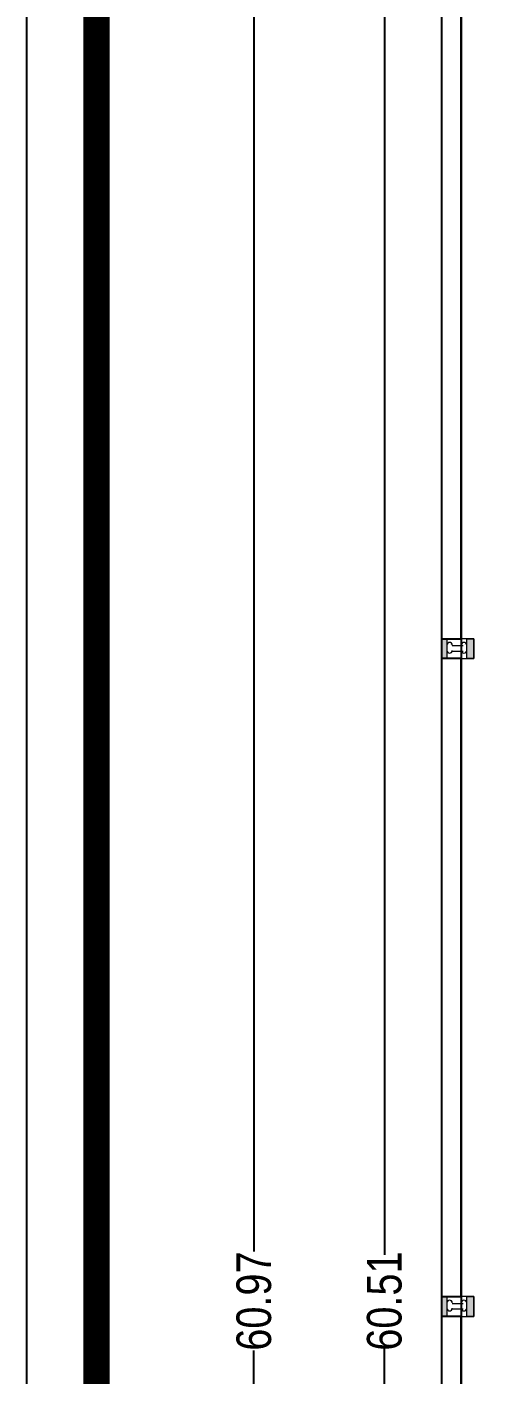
# Model space of a CAD drawing. Header units: metres. Extents: x -941 to 1333, y -28 to 1490.
# Drawn here: x 825.19 to 830.63, y 382.08 to 397.65 of the extents above; entities that cross this region are included whole.
import ezdxf

# ---------------------------------------------------------------- set-up
doc = ezdxf.new("R2010")
doc.units = ezdxf.units.M
for name, color, linetype in [('BLK_1_FLR_0_CARPET_AREA', 45, 'Continuous'), ('BLK_1_FLR_0_REGULAR_ROOM_1', 4, 'Continuous'), ('window', 3, 'Continuous')]:
    doc.layers.add(name, color=color, linetype=linetype)
doc.styles.add('style2A', font='swissc.ttf')
doc.dimstyles.get("Standard").update_dxf_attribs({"dimtxt": 0.4, "dimasz": 0.18, "dimexe": 0.18, "dimexo": 0.0625, "dimgap": 0, "dimtad": 0, "dimzin": 0, "dimdsep": 46, "dimtxsty": 'style2A', "dimcen": 0.09, "dimse1": 1, "dimse2": 1, "dimadec": 0, "dimazin": 0, "dimtfac": 1, "dimtofl": 0, "dimtmove": 0, "dimatfit": 3, "dimfxl": 0, "dimtolj": 1, "dimtzin": 0, "dimarcsym": 0})

# ---------------------------------------------------------------- blocks, each defined once
blk = doc.blocks.new('*D973')
at = {"layer": 'Defpoints', "color": 0}
for p in [(829.321, 413.176), (830.209, 413.176), (830.209, 352.67)]:
    blk.add_point(p, dxfattribs=at)
at = {"layer": 'window', "color": 0, "lineweight": -2}
for p, q in [((829.321, 412.996), (829.321, 383.458)), ((829.321, 352.85), (829.321, 382.388))]:
    blk.add_line(p, q, dxfattribs=at)
at = {"layer": 'window', "color": 0}
for points in [[(829.291, 412.996), (829.351, 412.996), (829.321, 413.176)], [(829.291, 352.85), (829.351, 352.85), (829.321, 352.67)]]:
    blk.add_solid(points, dxfattribs=at)
at = {"layer": 'window', "color": 0, "insert": (829.321, 382.923), "char_height": 0.4, "attachment_point": 5, "rotation": 90, "style": 'style2A'}
blk.add_mtext('\\A1;60.51', dxfattribs=at)
blk = doc.blocks.new('*D971')
at = {"layer": 'Defpoints', "color": 0}
for p in [(829.98, 413.405), (827.812, 352.441), (829.98, 352.441)]:
    blk.add_point(p, dxfattribs=at)
at = {"layer": 'window', "color": 0, "lineweight": -2}
for p, q in [((827.812, 413.225), (827.812, 383.495)), ((827.812, 352.621), (827.812, 382.351))]:
    blk.add_line(p, q, dxfattribs=at)
at = {"layer": 'window', "color": 0}
for points in [[(827.782, 413.225), (827.842, 413.225), (827.812, 413.405)], [(827.782, 352.621), (827.842, 352.621), (827.812, 352.441)]]:
    blk.add_solid(points, dxfattribs=at)
at = {"layer": 'window', "color": 0, "insert": (827.812, 382.923), "char_height": 0.4, "attachment_point": 5, "rotation": 90, "style": 'style2A'}
blk.add_mtext('\\A1;60.97', dxfattribs=at)

msp = doc.modelspace()

# ---------------------------------------------------------------- linework, layer by layer
msp.add_lwpolyline([(825.18616, 426.76802), (943.78891, 426.76789), (943.78891, 342.87839), (825.18616, 342.87851)], close=True)
at = {"const_width": 0.3036}
msp.add_lwpolyline([(825.99074, 343.6831), (942.98433, 343.68297), (942.98433, 425.96331), (825.99074, 425.96343)], close=True, dxfattribs=at)
at = {"lineweight": 18}
for points in [[(836.66613, 352.44061), (829.98021, 352.44061), (829.98021, 413.40534), (836.66613, 413.40534), (841.5608, 413.40534)], [(830.0427, 390.4941), (830.0427, 390.43161)], [(830.08435, 390.51493), (830.08435, 390.51493)], [(830.10518, 390.4941), (830.10518, 390.4941)], [(830.23015, 390.4941), (830.10518, 390.4941)], [(830.23015, 390.4941), (830.23015, 390.4941)], [(830.25098, 390.51493), (830.25098, 390.51493)], [(830.27181, 390.43161), (830.27181, 390.4941)], [(830.35512, 390.51493), (830.35512, 390.3483)], [(830.08435, 390.41078), (830.08435, 390.41078)], [(830.10518, 390.43161), (830.10518, 390.43161)], [(830.23015, 390.43161), (830.10518, 390.43161)], [(830.23015, 390.43161), (830.23015, 390.43161)], [(830.25098, 390.41078), (830.25098, 390.41078)], [(830.0427, 382.89173), (830.0427, 382.82925)], [(830.08435, 382.91256), (830.08435, 382.91256)], [(830.10518, 382.89173), (830.10518, 382.89173)], [(830.23015, 382.89173), (830.10518, 382.89173)], [(830.23015, 382.89173), (830.23015, 382.89173)], [(830.25098, 382.91256), (830.25098, 382.91256)], [(830.27181, 382.82925), (830.27181, 382.89173)], [(830.35512, 382.93339), (830.35512, 382.74593)], [(830.08435, 382.80842), (830.08435, 382.80842)], [(830.10518, 382.82925), (830.10518, 382.82925)], [(830.23015, 382.82925), (830.10518, 382.82925)], [(830.23015, 382.82925), (830.23015, 382.82925)], [(830.25098, 382.80842), (830.25098, 382.80842)]]:
    msp.add_lwpolyline(points, dxfattribs=at)
at = {"lineweight": 25}
for points in [[(829.98021, 352.44061), (848.26755, 352.44061), (848.26755, 413.40534), (829.98021, 413.40534)], [(829.98021, 390.57741), (830.20933, 390.57741), (830.20933, 397.95067), (829.98021, 397.95067)], [(829.98021, 382.97505), (830.20933, 382.97505), (830.20933, 390.3483), (829.98021, 390.3483)], [(829.98021, 375.37268), (830.20933, 375.37268), (830.20933, 382.74593), (829.98021, 382.74593)]]:
    msp.add_lwpolyline(points, close=True, dxfattribs=at)
at = {"lineweight": 18}
for points in [[(829.98021, 390.3483), (830.35512, 390.3483), (830.35512, 390.57741), (829.98021, 390.57741)], [(830.0427, 390.3483), (830.27181, 390.3483), (830.27181, 390.57741), (830.0427, 390.57741)], [(830.27181, 390.57741), (830.35512, 390.57741), (830.35512, 390.3483), (830.27181, 390.3483)], [(829.98021, 382.74593), (830.35512, 382.74593), (830.35512, 382.97505), (829.98021, 382.97505)], [(830.0427, 382.74593), (830.27181, 382.74593), (830.27181, 382.97505), (830.0427, 382.97505)], [(830.27181, 382.97505), (830.35512, 382.97505), (830.35512, 382.74593), (830.27181, 382.74593)]]:
    msp.add_lwpolyline(points, close=True, dxfattribs=at)
for points in [[(830.10518, 390.50451, 0.414215), (830.07394, 390.53575, 0.414215), (830.0427, 390.50451)], [(830.27181, 390.50451, 0.414215), (830.24057, 390.53575, 0.414215), (830.20933, 390.50451)], [(830.0427, 390.44203, 0.414215), (830.07394, 390.41078, 0.414215), (830.10518, 390.44203)], [(830.20933, 390.44203, 0.414215), (830.24057, 390.41078, 0.414215), (830.27181, 390.44203)], [(830.10518, 382.90215, 0.414215), (830.07394, 382.93339, 0.414215), (830.0427, 382.90215)], [(830.27181, 382.90215, 0.414215), (830.24057, 382.93339, 0.414215), (830.20933, 382.90215)], [(830.0427, 382.83966, 0.414215), (830.07394, 382.80842, 0.414215), (830.10518, 382.83966)], [(830.20933, 382.83966, 0.414215), (830.24057, 382.80842, 0.414215), (830.27181, 382.83966)]]:
    msp.add_lwpolyline(points, format="xyb", dxfattribs=at)
for points in [[(830.0427, 390.57741), (829.98021, 390.57741), (830.0427, 390.3483)], [(829.98021, 390.57741), (830.0427, 390.3483), (829.98021, 390.3483)], [(830.35512, 390.57741), (830.27181, 390.57741), (830.35512, 390.3483)], [(830.27181, 390.57741), (830.35512, 390.3483), (830.27181, 390.3483)], [(830.0427, 382.97505), (829.98021, 382.97505), (830.0427, 382.74593)], [(829.98021, 382.97505), (830.0427, 382.74593), (829.98021, 382.74593)], [(830.35512, 382.97505), (830.27181, 382.97505), (830.35512, 382.74593)], [(830.27181, 382.97505), (830.35512, 382.74593), (830.27181, 382.74593)]]:
    msp.add_solid(points)
at = {"layer": 'BLK_1_FLR_0_CARPET_AREA'}
msp.add_lwpolyline([(848.03844, 413.17623), (830.20933, 413.17623), (830.20933, 352.66972), (848.03844, 352.66972)], close=True, dxfattribs=at)
at = {"layer": 'BLK_1_FLR_0_REGULAR_ROOM_1', "color": 4}
msp.add_lwpolyline([(848.03844, 413.17623), (830.20933, 413.17623), (830.20933, 352.66972), (848.03844, 352.66972)], close=True, dxfattribs=at)
at = {"layer": 'window'}
msp.add_lwpolyline([(825.18616, 342.87839), (825.18616, 426.76814), (943.78891, 426.76814), (943.78891, 342.87839)], close=True, dxfattribs=at)

# ---------------------------------------------------------------- dimensions: what is measured, and where the dimension line sits
dim = msp.add_aligned_dim(p1=(829.98021, 413.40534), p2=(829.98021, 352.44061), distance=-2.16806, text='60.97', dimstyle='Standard', dxfattribs=at)
dim.commit()
dim.dimension.update_dxf_attribs({"geometry": '*D971', "text_midpoint": (827.81215, 382.92297)})
dim = msp.add_aligned_dim(p1=(830.20933, 352.66972), p2=(830.20933, 413.17623), distance=0.88874, dimstyle='Standard', dxfattribs=at)
dim.commit()
dim.dimension.update_dxf_attribs({"geometry": '*D973', "text_midpoint": (829.32059, 382.92297)})

doc.saveas('drawing.dxf')
